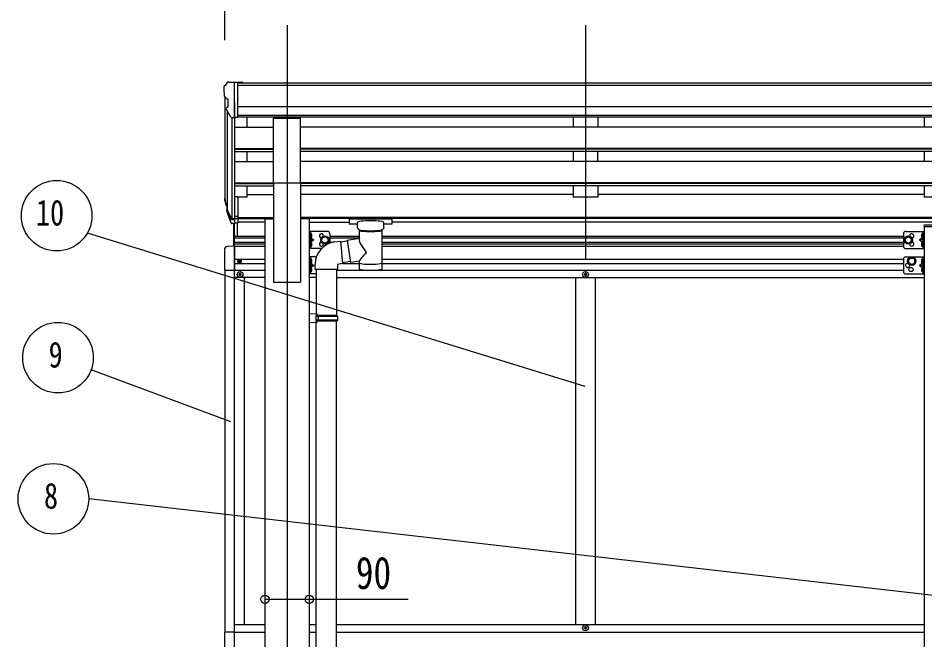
# Model space of a CAD drawing. Units: millimetres, scale not verified. Extents: x -10512 to 10512, y -7425 to 7425.
# Drawn here: x -2776 to -925, y -2710 to -1441 of the extents above; entities that cross this region are included whole.
import ezdxf
from ezdxf.enums import TextEntityAlignment as Align

# ---------------------------------------------------------------- set-up
doc = ezdxf.new("R2010")
doc.units = ezdxf.units.MM
doc.header["$LTSCALE"] = 30
for name, color, linetype in [('0-3_YKK_12', 2, 'Continuous'), ('0-4_YKK_13', 4, 'Continuous'), ('0-5_YKK_A1', 4, 'Continuous'), ('0-6_YKK_D', 6, 'Continuous')]:
    doc.layers.add(name, color=color, linetype=linetype)
doc.styles.add('ＭＳ ゴシック', font='')
doc.styles.get('ＭＳ ゴシック').set_extended_font_data('MS Gothic')

msp = doc.modelspace()

# ---------------------------------------------------------------- linework, layer by layer
at = {"layer": '0-3_YKK_12'}
for p, q in [((-2227.11, -1455.25), (-2227.11, -4629.66)), ((-1618.11, -1455.25), (-1618.11, -1932.77))]:
    msp.add_line(p, q, dxfattribs=at)
at = {"layer": '0-4_YKK_13'}
for p, q in [((-2349.2, -1572.21), (-2353.26, -1578.02)), ((-2346.11, -1571.64), (-2348.44, -1571.78)), ((-2346.11, -1571.64), (-2327.61, -1571.64)), ((-2334.11, -1644.62), (-2334.11, -1571.64)), ((-2327.61, -1571.64), (-2317.61, -1571.73)), ((-2327.61, -1643.62), (-2327.61, -1571.64)), ((-2317.61, -1573.24), (-2317.61, -1571.73)), ((-2356.11, -1581.01), (-2356.11, -1581.64)), ((-2353.57, -1602.82), (-2348.26, -1605.89)), ((-2348.11, -1606.15), (-2348.11, -1622.43)), ((-2341.73, -1642.81), (-2350.73, -1627.22)), ((-2334.11, -1644.62), (-2339.32, -1644.31)), ((-2327.61, -1643.62), (-2334.11, -1643.62)), ((-2254.61, -1777.09), (-2254.61, -1645.29)), ((-2254.61, -1645.29), (-2199.61, -1645.29)), ((-2199.61, -1777.09), (-2199.61, -1645.29)), ((-2254.61, -1777.09), (-2199.61, -1777.09)), ((-2334.11, -1805.36), (-2334.11, -1860.14)), ((-2327.61, -1805.36), (-2334.11, -1805.36)), ((-2327.61, -1805.36), (-2327.61, -1859.4)), ((-2353.01, -1819.55), (-2349.14, -1827.5)), ((-2352.41, -1818.18), (-2349.14, -1825.24)), ((-2350.7, -1830.83), (-2350.36, -1835.23)), ((-2350.36, -1835.23), (-2341.55, -1858.78)), ((-2349.74, -1834.67), (-2341.55, -1850.85)), ((-2340.54, -1849.72), (-2348.3, -1834.31)), ((-2334.11, -1850.39), (-2339.24, -1850.39)), ((-2327.61, -1845.5), (-2334.11, -1845.5)), ((-2327.61, -1850.37), (-2334.11, -1850.37)), ((-2100.11, -1849.94), (-2100.11, -1860.7)), ((-2015.11, -1849.28), (-2098.11, -1849.28)), ((-2013.11, -1849.94), (-2013.11, -1860.7)), ((-2013.11, -1850.14), (-2013.11, -1851.68)), ((-2334.11, -1852.2), (-2338.95, -1852.2)), ((-2334.11, -1860.14), (-2338.95, -1860.14)), ((-2335.61, -1906.22), (-2335.61, -1860.14)), ((-2327.61, -1859.4), (-2334.11, -1859.4)), ((-2334.11, -1906.14), (-2334.11, -1859.4)), ((-2328.61, -1885.64), (-2328.61, -1859.4)), ((-2015.11, -1851.46), (-2098.11, -1851.46)), ((-2083.61, -1861.37), (-2098.11, -1861.37)), ((-2083.61, -1868.18), (-2083.61, -1857.9)), ((-2029.61, -1868.18), (-2029.61, -1857.9)), ((-2015.11, -1861.37), (-2029.61, -1861.37)), ((-927.61, -1865.16), (-927.61, -1866.66)), ((-876.61, -1866.66), (-927.61, -1866.66)), ((-878.11, -1863.66), (-926.11, -1863.66)), ((-2181.91, -1876.14), (-2181.91, -1911.14)), ((-2144.91, -1876.14), (-2181.91, -1876.14)), ((-2179.41, -1876.14), (-2179.41, -1911.14)), ((-2178.91, -1880.64), (-2178.1, -1880.78)), ((-2139.91, -1881.14), (-2139.91, -1900.11)), ((-2079.51, -1890.25), (-2079.51, -1872.66)), ((-2033.71, -1872.68), (-2033.69, -1952.97)), ((-969.11, -1881.14), (-969.11, -1906.14)), ((-964.11, -1876.14), (-927.11, -1876.14)), ((-930.11, -1880.64), (-930.91, -1880.78)), ((-929.61, -1876.14), (-929.61, -1911.14)), ((-927.11, -1876.14), (-927.11, -1911.14)), ((-2334.11, -1906.14), (-2349.4, -1906.94)), ((-2334.11, -1906.14), (-2334.11, -1955.33)), ((-2178.91, -1888.64), (-2179.41, -1888.55)), ((-2179.41, -1893.64), (-2172.41, -1893.64)), ((-2178.91, -1888.64), (-2178.1, -1888.5)), ((-2178.91, -1898.64), (-2178.1, -1898.78)), ((-2130.47, -1897.72), (-2117.95, -1896.16)), ((-2104.44, -1896.03), (-2117.78, -1898.1)), ((-2104.73, -1894.16), (-2079.51, -1890.24)), ((-2104.73, -1894.16), (-2097.71, -1939.41)), ((-929.61, -1893.64), (-936.61, -1893.64)), ((-930.11, -1888.64), (-930.91, -1888.5)), ((-930.11, -1898.64), (-930.91, -1898.78)), ((-930.11, -1888.64), (-929.61, -1888.55)), ((-2354.61, -1912.43), (-2354.61, -1955.33)), ((-2156.86, -1911.14), (-2181.91, -1911.14)), ((-2178.91, -1906.64), (-2179.41, -1906.55)), ((-2178.91, -1906.64), (-2178.1, -1906.5)), ((-964.11, -1911.14), (-927.11, -1911.14)), ((-930.11, -1906.64), (-930.91, -1906.5)), ((-930.11, -1906.64), (-929.61, -1906.55)), ((-2325.34, -1936.61), (-2326.16, -1936.61)), ((-2322.88, -1937.43), (-2322.06, -1937.43)), ((-2181.91, -1928.02), (-2181.91, -1963.02)), ((-2167.3, -1928.02), (-2181.91, -1928.02)), ((-2179.41, -1928.02), (-2179.41, -1963.02)), ((-2178.91, -1932.52), (-2179.41, -1932.61)), ((-2178.91, -1932.52), (-2178.11, -1932.66)), ((-2178.91, -1940.52), (-2178.11, -1940.38)), ((-2169.87, -1953.73), (-2169.87, -1942.81)), ((-2098, -1937.54), (-2114.12, -1940.04)), ((-2079.51, -1936.59), (-2097.71, -1939.41)), ((-2079.52, -1952.97), (-2079.51, -1936.34)), ((-969.11, -1933.02), (-969.11, -1958.02)), ((-964.11, -1928.02), (-927.11, -1928.02)), ((-930.11, -1932.52), (-930.91, -1932.66)), ((-930.11, -1940.52), (-930.91, -1940.38)), ((-930.11, -1932.52), (-929.61, -1932.61)), ((-929.61, -1928.02), (-929.61, -1963.02)), ((-927.11, -1928.02), (-927.11, -1963.02)), ((-2354.61, -1955.33), (-2334.11, -1955.33)), ((-2179.41, -1945.52), (-2172.41, -1945.52)), ((-2178.91, -1950.52), (-2179.41, -1950.61)), ((-2178.91, -1950.52), (-2178.11, -1950.66)), ((-2178.91, -1958.52), (-2178.11, -1958.38)), ((-2123.87, -1953.73), (-2169.87, -1953.73)), ((-2167.91, -1953.73), (-2167.91, -2045.03)), ((-2125.91, -1953.73), (-2125.91, -2047.59)), ((-929.61, -1945.52), (-936.61, -1945.52)), ((-930.11, -1950.52), (-930.91, -1950.66)), ((-930.11, -1958.52), (-930.91, -1958.38)), ((-930.11, -1950.52), (-929.61, -1950.61)), ((-2324.61, -1963.52), (-2325.61, -1963.52)), ((-2321.61, -1964.52), (-2320.61, -1964.52)), ((-2167.91, -1963.02), (-2181.91, -1963.02)), ((-1619.61, -1963.52), (-1620.61, -1963.52)), ((-1616.61, -1964.52), (-1615.61, -1964.52)), ((-964.11, -1963.02), (-927.11, -1963.02)), ((-2165.91, -2045.09), (-2181.91, -2044.61)), ((-2181.91, -2044.61), (-2181.91, -2062.56)), ((-2165.91, -2047.09), (-2167.91, -2047.09)), ((-2124.91, -2047.59), (-2167.91, -2047.59)), ((-2123.91, -2049.59), (-2167.91, -2049.59)), ((-2165.91, -2047.09), (-2165.91, -2045.09)), ((-2163.43, -2049.59), (-2163, -2047.59)), ((-2123.91, -2049.59), (-2124.91, -2047.59)), ((-2123.91, -2049.59), (-2123.91, -2057.59)), ((-2165.91, -2062.09), (-2181.91, -2062.56)), ((-2123.91, -2057.59), (-2167.91, -2057.59)), ((-2124.91, -2059.59), (-2167.91, -2059.59)), ((-2167.91, -2904.28), (-2167.91, -2062.14)), ((-2165.91, -2062.09), (-2165.91, -2060.09)), ((-2125.91, -2906.84), (-2125.91, -2059.59)), ((-2123.91, -2057.59), (-2124.91, -2059.59)), ((-1619.61, -2685.64), (-1620.61, -2685.64)), ((-1616.61, -2684.64), (-1615.61, -2684.64))]:
    msp.add_line(p, q, dxfattribs=at)
for points in [[(-2098.11, -1849.28), (-2098.46, -1849.28), (-2098.99, -1849.31), (-2099.44, -1849.36), (-2099.74, -1849.44), (-2099.91, -1849.54), (-2100.03, -1849.67), (-2100.1, -1849.85), (-2100.11, -1849.94)], [(-2013.11, -1849.94), (-2013.15, -1849.75), (-2013.23, -1849.61), (-2013.33, -1849.52), (-2013.43, -1849.46), (-2013.55, -1849.41), (-2013.84, -1849.35), (-2014.33, -1849.3), (-2014.87, -1849.28), (-2015.11, -1849.28)], [(-2098.11, -1861.37), (-2098.46, -1861.36), (-2098.99, -1861.34), (-2099.44, -1861.29), (-2099.74, -1861.21), (-2099.91, -1861.11), (-2100.03, -1860.97), (-2100.1, -1860.79), (-2100.11, -1860.7)], [(-2079.51, -1872.66), (-2079.74, -1872.57), (-2081.1, -1871.84), (-2082.21, -1870.99), (-2082.97, -1870.12), (-2083.43, -1869.22), (-2083.6, -1868.34)], [(-2029.65, -1868.12), (-2029.62, -1868.47), (-2029.87, -1869.43), (-2030.39, -1870.31), (-2031.19, -1871.15), (-2032.31, -1871.95), (-2033.71, -1872.68)], [(-2013.11, -1860.7), (-2013.15, -1860.9), (-2013.23, -1861.04), (-2013.33, -1861.13), (-2013.43, -1861.19), (-2013.55, -1861.24), (-2013.84, -1861.3), (-2014.33, -1861.34), (-2014.87, -1861.37), (-2015.11, -1861.37)], [(-2179.79, -1884.64), (-2179.16, -1883.45), (-2176.93, -1882.34)], [(-2179.79, -1884.64), (-2179.16, -1885.83), (-2176.93, -1886.94)], [(-2178.91, -1888.64), (-2178.91, -1880.64), (-2179.41, -1880.73), (-2179.41, -1888.55)], [(-929.22, -1884.64), (-929.85, -1883.45), (-932.09, -1882.34)], [(-929.22, -1884.64), (-929.85, -1885.83), (-932.09, -1886.94)], [(-930.11, -1888.64), (-930.11, -1880.64), (-929.61, -1880.73), (-929.61, -1888.55)], [(-2179.79, -1902.64), (-2179.16, -1901.45), (-2176.93, -1900.34)], [(-2179.79, -1902.64), (-2179.16, -1903.83), (-2176.93, -1904.94)], [(-2179.41, -1888.64), (-2172.41, -1893.64), (-2179.41, -1898.64)], [(-2178.91, -1906.64), (-2178.91, -1898.64), (-2179.41, -1898.73), (-2179.41, -1906.55)], [(-2117.95, -1896.16), (-2113.95, -1941.98), (-2123.87, -1943.73), (-2123.87, -1953.73)], [(-929.61, -1888.64), (-936.61, -1893.64), (-929.61, -1898.64)], [(-929.22, -1902.64), (-929.85, -1901.45), (-932.09, -1900.34)], [(-929.22, -1902.64), (-929.85, -1903.83), (-932.09, -1904.94)], [(-930.11, -1906.64), (-930.11, -1898.64), (-929.61, -1898.73), (-929.61, -1906.55)], [(-2326.16, -1936.61), (-2326.16, -1937.43), (-2325.34, -1937.43)], [(-2323.7, -1935.79), (-2323.7, -1934.97), (-2324.52, -1934.97), (-2324.52, -1935.79)], [(-2324.52, -1938.25), (-2324.52, -1939.07), (-2323.7, -1939.07), (-2323.7, -1938.25)], [(-2322.06, -1937.43), (-2322.06, -1936.61), (-2322.88, -1936.61)], [(-2179.79, -1936.52), (-2179.16, -1935.33), (-2176.93, -1934.22)], [(-2179.79, -1936.52), (-2179.16, -1937.71), (-2176.93, -1938.82)], [(-2178.91, -1932.52), (-2178.91, -1940.52), (-2179.41, -1940.43), (-2179.41, -1932.61)], [(-2179.41, -1940.52), (-2172.41, -1945.52), (-2179.41, -1950.52)], [(-929.61, -1940.52), (-936.61, -1945.52), (-929.61, -1950.52)], [(-929.22, -1936.52), (-929.85, -1935.33), (-932.09, -1934.22)], [(-929.22, -1936.52), (-929.85, -1937.71), (-932.09, -1938.82)], [(-930.11, -1932.52), (-930.11, -1940.52), (-929.61, -1940.43), (-929.61, -1932.61)], [(-2322.61, -1962.52), (-2322.61, -1961.52), (-2323.61, -1961.52), (-2323.61, -1962.52)], [(-2179.79, -1954.52), (-2179.16, -1953.33), (-2176.93, -1952.22)], [(-2179.79, -1954.52), (-2179.16, -1955.71), (-2176.93, -1956.82)], [(-2178.91, -1950.52), (-2178.91, -1958.52), (-2179.41, -1958.43), (-2179.41, -1950.61)], [(-1617.61, -1962.52), (-1617.61, -1961.52), (-1618.61, -1961.52), (-1618.61, -1962.52)], [(-929.22, -1954.52), (-929.85, -1953.33), (-932.09, -1952.22)], [(-929.22, -1954.52), (-929.85, -1955.71), (-932.09, -1956.82)], [(-930.11, -1950.52), (-930.11, -1958.52), (-929.61, -1958.43), (-929.61, -1950.61)], [(-2325.61, -1963.52), (-2325.61, -1964.52), (-2324.61, -1964.52)], [(-2323.61, -1965.52), (-2323.61, -1966.52), (-2322.61, -1966.52), (-2322.61, -1965.52)], [(-2320.61, -1964.52), (-2320.61, -1963.52), (-2321.61, -1963.52)], [(-1620.61, -1963.52), (-1620.61, -1964.52), (-1619.61, -1964.52)], [(-1618.61, -1965.52), (-1618.61, -1966.52), (-1617.61, -1966.52), (-1617.61, -1965.52)], [(-1615.61, -1964.52), (-1615.61, -1963.52), (-1616.61, -1963.52)], [(-2165.91, -2060.09), (-2167.91, -2060.09), (-2167.91, -2047.09)], [(-2163.43, -2049.59), (-2163.43, -2057.59), (-2163, -2059.59)], [(-1618.61, -2683.64), (-1618.61, -2682.64), (-1617.61, -2682.64), (-1617.61, -2683.64)], [(-2334.11, -2694.14), (-2354.81, -2694.14), (-2354.81, -2792.14), (-2334.11, -2792.14)], [(-1620.61, -2685.64), (-1620.61, -2684.64), (-1619.61, -2684.64)], [(-1617.61, -2686.64), (-1617.61, -2687.64), (-1618.61, -2687.64), (-1618.61, -2686.64)], [(-1615.61, -2684.64), (-1615.61, -2685.64), (-1616.61, -2685.64)]]:
    msp.add_lwpolyline(points, dxfattribs=at)
for points in [[(-2149.91, -1901.15), (-2156.41, -1897.39), (-2156.41, -1889.89), (-2149.91, -1886.13), (-2143.41, -1889.89), (-2143.41, -1897.39)], [(-959.11, -1901.15), (-952.61, -1897.39), (-952.61, -1889.89), (-959.11, -1886.13), (-965.61, -1889.89), (-965.61, -1897.39)], [(-952.11, -1944.53), (-945.61, -1940.77), (-945.61, -1933.27), (-952.11, -1929.51), (-958.61, -1933.27), (-958.61, -1940.77)]]:
    msp.add_lwpolyline(points, close=True, dxfattribs=at)
for centre, radius in [((-2149.91, -1893.64), 8.5), ((-2149.91, -1893.64), 7.5), ((-2149.91, -1893.64), 6.5), ((-959.11, -1893.64), 8.5), ((-959.11, -1893.64), 7.5), ((-959.11, -1893.64), 6.5), ((-2324.11, -1937.02), 3.75), ((-952.11, -1937.02), 8.5), ((-952.11, -1937.02), 7.5), ((-952.11, -1937.02), 6.5), ((-2323.11, -1964.02), 5.9), ((-1618.11, -1964.02), 5.9), ((-953.61, -1954.02), 4.25), ((-1618.11, -2685.14), 5.9)]:
    msp.add_circle(centre, radius, dxfattribs=at)
for centre, radius, start, end in [((-2348.38, -1572.78), 1, 93.5, 145), ((-2353.11, -1581.01), 3, 93, 180), ((-2154.11, -1581.64), 202, 180, 184.94904), ((-2349.2, -1598.45), 6.18, 185.7035, 224.99897), ((-2348.41, -1606.15), 0.3, 0, 60), ((-2348.14, -1625.72), 3, 94.7167, 210), ((-2348.41, -1622.43), 0.3, 274.7167, 0), ((-2339.13, -1641.31), 3, 210, 266.5), ((-2323.52, -1808.68), 30.41, 187.1552, 198.19734), ((-2324.93, -1810.44), 29.53, 186.50806, 197.98144), ((-926.11, -1865.16), 1.5, 90, 180), ((-2178.26, -1881.67), 0.9, 32.05588, 80), ((-2183.01, -1884.64), 6.5, 327.94412, 32.05588), ((-2156.91, -1885.14), 4.25, 353.70569, 265.23923), ((-2144.91, -1881.14), 5, 0, 90), ((-964.11, -1881.14), 5, 90, 180), ((-952.11, -1885.14), 4.25, 274.76077, 186.29431), ((-926.01, -1884.64), 6.5, 147.94412, 212.05588), ((-930.75, -1881.67), 0.9, 100, 147.94412), ((-2178.26, -1887.61), 0.9, 280, 327.94412), ((-2178.26, -1899.67), 0.9, 32.05588, 80), ((-2178.26, -1905.61), 0.9, 280, 327.94412), ((-2183.01, -1902.64), 6.5, 327.94412, 32.05588), ((-2123.96, -1943.16), 45.91, 98.14944, 179.55845), ((-2156.91, -1902.14), 4.25, 94.76077, 6.29431), ((-964.11, -1906.14), 5, 180, 270), ((-952.11, -1902.14), 4.25, 173.70569, 85.23923), ((-926.01, -1902.64), 6.5, 147.94412, 212.05588), ((-930.75, -1887.61), 0.9, 212.05588, 260), ((-930.75, -1899.67), 0.9, 100, 147.94412), ((-930.75, -1905.61), 0.9, 212.05588, 260), ((-2349.11, -1912.43), 5.5, 93, 180), ((-2325.34, -1935.79), 0.82, 270, 0), ((-2325.34, -1938.25), 0.82, 0, 90), ((-2322.88, -1935.79), 0.82, 180, 270), ((-2322.88, -1938.25), 0.82, 90, 180), ((-2178.26, -1933.55), 0.9, 32.05588, 80), ((-2178.26, -1939.49), 0.9, 280, 327.94412), ((-2183.01, -1936.52), 6.5, 327.94412, 32.05588), ((-964.11, -1933.02), 5, 90, 180), ((-960.61, -1945.52), 4.25, 72.87654, 17.11996), ((-926.01, -1936.52), 6.5, 147.94412, 212.05588), ((-930.75, -1933.55), 0.9, 100, 147.94412), ((-930.75, -1939.49), 0.9, 212.05588, 260), ((-2178.26, -1951.55), 0.9, 32.05588, 80), ((-2178.26, -1957.49), 0.9, 280, 327.94412), ((-2183.01, -1954.52), 6.5, 327.94412, 32.05588), ((-964.11, -1958.02), 5, 180, 270), ((-926.01, -1954.52), 6.5, 147.94412, 212.05588), ((-930.75, -1951.55), 0.9, 100, 147.94412), ((-930.75, -1957.49), 0.9, 212.05588, 260), ((-2324.61, -1962.52), 1, 270, 0), ((-2324.61, -1965.52), 1, 0, 90), ((-2321.61, -1962.52), 1, 180, 270), ((-2321.61, -1965.52), 1, 90, 180), ((-1619.61, -1962.52), 1, 270, 0), ((-1619.61, -1965.52), 1, 0, 90), ((-1616.61, -1962.52), 1, 180, 270), ((-1616.61, -1965.52), 1, 90, 180), ((-1619.61, -2683.64), 1, 270, 0), ((-1619.61, -2686.64), 1, 0, 90), ((-1616.61, -2683.64), 1, 180, 270), ((-1616.61, -2686.64), 1, 90, 180)]:
    msp.add_arc(centre, radius, start, end, dxfattribs=at)
for centre, major_axis, ratio, start_param, end_param in [((-2265.46, -1810.87), (-89.06, 1.43), 0.57596, 6.1962358, 6.3678173), ((-2266.25, -1804.19), (87.93, 4.42), 0.541684, 3.0659337, 3.2228513), ((-2349.4, -1830.83), (1.3, 0), 0.90356, 1.3700892, 3.347195), ((-2263.48, -1814.64), (-89.07, 0), 0.90356, 0.2056023, 0.2515348), ((-2264.19, -1810.77), (-88.05, 0), 0.90356, 0.2662965, 0.3003836), ((-2339.24, -1849.04), (-1.5, 0), 0.90356, 0.5235988, 1.5707963), ((-2338.95, -1849.49), (-3, 0), 0.90356, 0.5235988, 1.5707963), ((-2338.95, -1857.43), (3, 0), 0.90356, 3.6651914, 4.712389), ((-2098.11, -1851.68), (-2, 0), 0.109601, 4.712389, 6.2831853), ((-2056.61, -1857.9), (-27, 0), 0.122176, 3.1415927, 6.2831853), ((-2067.61, -1868.18), (-16, 0), 0.361356, 0, 0.0194874), ((-2015.11, -1851.68), (-2, 0), 0.109601, 3.1415927, 4.712389), ((-2056.6, -1873.13), (-22.92, 0.42), 0.07247, 0.0008089, 1.5716053), ((-2056.6, -1874.75), (-22.92, 0.42), 0.07247, 0.0008089, 1.5716053), ((-2056.62, -1873.13), (22.91, 0.42), 0.072511, 4.711586, 6.2823824), ((-2056.62, -1874.75), (22.91, 0.42), 0.072511, 4.711586, 6.2823824), ((-2056.61, -1916.79), (22.81, -26.62), 0.234429, 3.1563334, 4.5976381), ((-2059.16, -1914.14), (-20.32, -22.25), 0.045535, 4.9756507, 6.2441899), ((-2056.61, -1940.53), (-22.91, 0), 0.122865, 6.2831853, 9.424778), ((-2056.61, -1952.97), (-22.92, 0), 0.101955, 6.2829723, 9.4248207)]:
    msp.add_ellipse(centre, major_axis=major_axis, ratio=ratio, start_param=start_param, end_param=end_param, dxfattribs=at)
at = {"layer": '0-5_YKK_A1'}
for p, q in [((523.39, -1573.24), (-2327.61, -1573.24)), ((523.39, -1578.46), (-2327.61, -1578.46)), ((-2354.11, -1602.22), (-2354.11, -1805)), ((-2334.11, -1612.74), (-2334.11, -1805.36)), ((523.39, -1621.99), (-2327.61, -1621.99)), ((-2349.14, -1629.99), (-2349.14, -1831.71)), ((-2340.11, -1644.15), (-2340.12, -1850.14)), ((523.39, -1639.84), (-2327.61, -1639.84)), ((523.39, -1643.09), (-2327.61, -1643.09)), ((-2309.11, -1643.09), (-2309.11, -1663.67)), ((-1643.11, -1643.19), (-1643.11, -1663.67)), ((-1593.11, -1643.19), (-1593.11, -1663.67)), ((-927.11, -1643.19), (-927.11, -1663.67)), ((-2334.11, -1663.67), (-2254.61, -1663.67)), ((395.39, -1663.67), (-2199.61, -1663.67)), ((-1593.11, -1663.67), (-1643.11, -1663.67)), ((-877.11, -1663.67), (-927.11, -1663.67)), ((-2334.11, -1707.03), (-2254.61, -1707.03)), ((-2334.11, -1708.53), (-2254.61, -1708.53)), ((-2334.11, -1712.85), (-2254.61, -1712.85)), ((-2309.11, -1712.85), (-2309.11, -1733.77)), ((395.39, -1707.03), (-2199.61, -1707.03)), ((395.39, -1708.53), (-2199.61, -1708.53)), ((395.39, -1712.85), (-2199.61, -1712.85)), ((-1643.11, -1712.85), (-1643.11, -1733.77)), ((-1593.11, -1733.77), (-1593.11, -1712.85)), ((-927.11, -1712.85), (-927.11, -1733.77)), ((-2334.11, -1733.77), (-2254.61, -1733.77)), ((395.39, -1733.77), (-2199.61, -1733.77)), ((-1593.11, -1733.77), (-1643.11, -1733.77)), ((-877.11, -1733.77), (-927.11, -1733.77)), ((-2334.11, -1777.14), (-2254.61, -1777.14)), ((-2334.11, -1778.63), (-2254.61, -1778.63)), ((-2334.11, -1782.95), (-2254.61, -1782.95)), ((-2309.11, -1782.95), (-2309.11, -1806)), ((-2254.61, -1777.09), (-2254.61, -1979.66)), ((-2199.61, -1777.09), (-2199.61, -1979.66)), ((395.39, -1777.14), (-2199.61, -1777.14)), ((395.39, -1778.63), (-2199.61, -1778.63)), ((395.39, -1782.95), (-2199.61, -1782.95)), ((-1643.11, -1782.95), (-1643.11, -1806)), ((-1593.11, -1782.95), (-1593.11, -1806)), ((-927.11, -1782.95), (-927.11, -1806)), ((-2309.11, -1806), (-2327.61, -1806)), ((-2309.11, -1801.05), (-2254.61, -1801.05)), ((-1643.11, -1801.05), (-2199.61, -1801.05)), ((-1593.11, -1806), (-1643.11, -1806)), ((-927.11, -1801.05), (-1593.11, -1801.05)), ((-877.11, -1806), (-927.11, -1806)), ((-2327.61, -1848.07), (-2254.61, -1848.07)), ((-2327.61, -1849.46), (-2254.61, -1849.46)), ((395.39, -1848.07), (-2199.61, -1848.07)), ((395.39, -1849.46), (-2199.61, -1849.46)), ((-2272.31, -1857.15), (-2327.61, -1857.15)), ((-2272.31, -1850.66), (-2272.31, -4479.66)), ((-2272.31, -1850.66), (-2254.61, -1850.66)), ((-2181.91, -1850.66), (-2199.61, -1850.66)), ((-2181.91, -1850.66), (-2181.91, -4479.66)), ((-2181.91, -1857.15), (-2100.11, -1857.15)), ((208.89, -1857.15), (-2013.11, -1857.15)), ((-927.11, -1866.66), (-927.11, -4229.66)), ((-2334.11, -1885.64), (-2272.31, -1885.64)), ((-2139.91, -1885.64), (-2079.51, -1885.64)), ((-2033.7, -1885.64), (-969.11, -1885.64)), ((-2334.11, -1889.14), (-2272.31, -1889.14)), ((-2334.11, -1898.14), (-2272.31, -1898.14)), ((-2334.11, -1901.64), (-2272.31, -1901.64)), ((-2334.11, -3780.14), (-2334.11, -1906.14)), ((-2139.91, -1889.14), (-2079.51, -1889.14)), ((-2139.91, -1898.14), (-2132.94, -1898.14)), ((-2033.7, -1889.14), (-969.08, -1889.14)), ((-2033.7, -1898.14), (-969.11, -1898.14)), ((-2033.7, -1901.64), (-969.11, -1901.64)), ((-2272.31, -1906.64), (-2334.11, -1906.64)), ((-969.11, -1906.64), (-2033.7, -1906.64)), ((-2334.11, -1932.52), (-2272.31, -1932.52)), ((-2334.11, -1941.52), (-2272.31, -1941.52)), ((-2113.99, -1941.52), (-2079.51, -1941.52)), ((-2033.69, -1932.52), (-969.11, -1932.52)), ((-2033.69, -1941.52), (-969.11, -1941.52)), ((-2354.11, -1955.34), (-2354.11, -2694.14)), ((-2334.11, -1955.02), (-2272.31, -1955.02)), ((-2125.91, -1955.02), (-969.11, -1955.02)), ((-2272.31, -1970.52), (-2334.11, -1970.52)), ((-2314.11, -2678.64), (-2314.11, -1970.52)), ((-2254.61, -1979.66), (-2199.61, -1979.66)), ((-2167.91, -1970.52), (-2181.91, -1970.52)), ((-2125.91, -1970.52), (-927.11, -1970.52)), ((-1638.11, -1970.52), (-1638.11, -2678.14)), ((-1598.11, -1970.52), (-1598.11, -2678.14)), ((-2334.11, -2678.64), (-2272.31, -2678.64)), ((-2181.91, -2678.64), (-2167.91, -2678.64)), ((-2125.91, -2678.64), (-927.11, -2678.64)), ((-2334.11, -2694.14), (-2272.31, -2694.14)), ((-2181.91, -2694.14), (-2167.91, -2694.14)), ((-2125.91, -2694.14), (-927.11, -2694.14))]:
    msp.add_line(p, q, dxfattribs=at)
at = {"layer": '0-6_YKK_D'}
for p, q in [((-2354.11, -1485.84), (-2354.11, -1025.26)), ((-1618.96, -2192.65), (-2634.74, -1879.63)), ((-2341.99, -2264.69), (-2627.1, -2158.9)), ((-901.92, -2620.29), (-2632.01, -2421.94))]:
    msp.add_line(p, q, dxfattribs=at)
msp.add_lwpolyline([(-2272.31, -2627.13), (-2181.91, -2627.13), (-1979.67, -2627.13)], dxfattribs=at)
for centre, radius in [((-2697.34, -1844.07), 72), ((-2694.6, -2133.85), 72), ((-2704.01, -2421.94), 72), ((-2272.31, -2627.13), 8.5), ((-2181.91, -2627.13), 8.5)]:
    msp.add_circle(centre, radius, dxfattribs=at)

# ---------------------------------------------------------------- texts
at = {"layer": '0-6_YKK_D', "style": 'ＭＳ ゴシック', "width": 0.8}
for s, height, p in [('10', 52.79, (-2739.58, -1880.07)), ('9', 52.79, (-2713.8, -2169.85)), ('8', 52.79, (-2723.21, -2457.94)), ('90', 65.98, (-2086.57, -2625.83))]:
    msp.add_text(s, height=height, dxfattribs=at).set_placement(p, align=Align.BOTTOM_LEFT)

doc.saveas('drawing.dxf')
